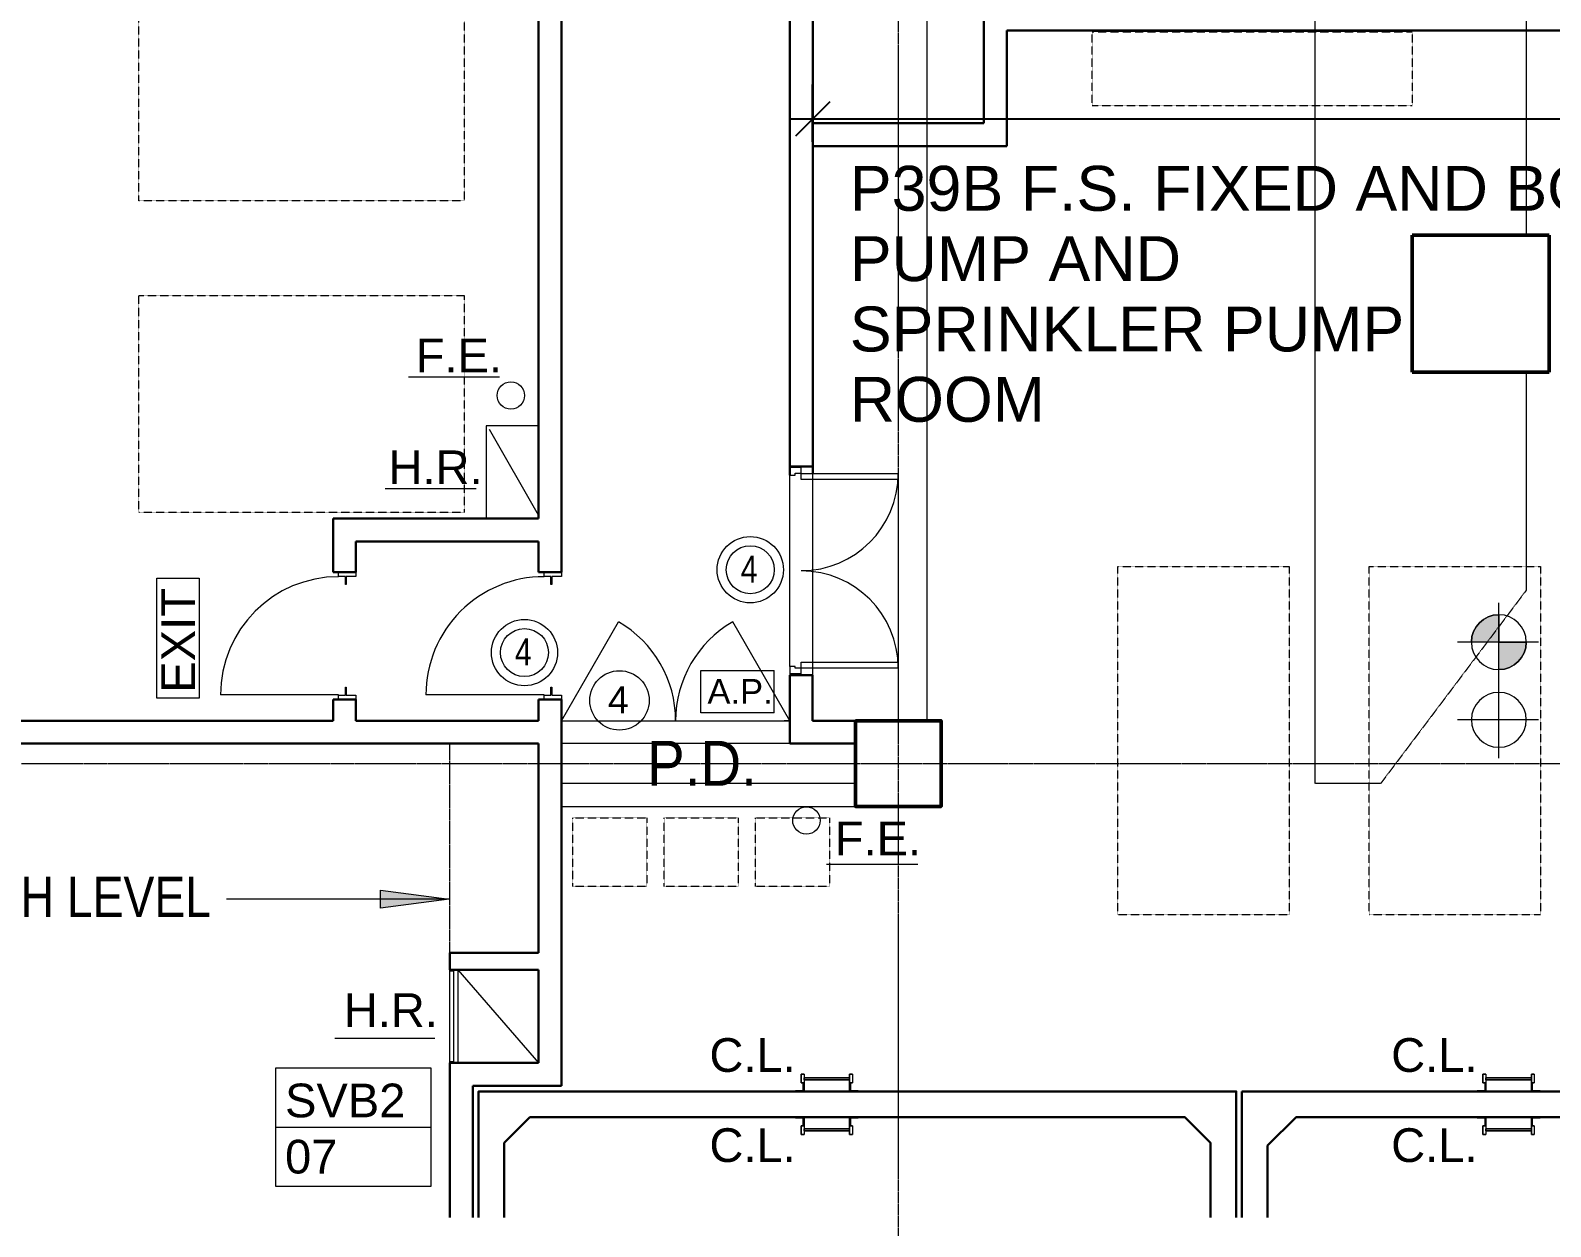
# Model space of a CAD drawing. Header units: millimetres. Extents: x -309924 to 219496, y -330797 to 211873.
# Drawn here: x 99251 to 112563, y 128954 to 139422 of the extents above; entities that cross this region are included whole.
import ezdxf

# ---------------------------------------------------------------- set-up
doc = ezdxf.new("R2010")
doc.units = ezdxf.units.MM
for name, pattern in [('Dash', [6, 3, -3]), ('Grid Line', [21, 12, -3, 3, -3]), ('IMPORT-Hidden_samll_', [3, 2, -1]), ('Overhead', [1.8, 1.2, -0.6])]:
    doc.linetypes.add(name, pattern=pattern)
for name, color, linetype, lineweight in [('0-1', 7, 'Continuous', 5), ('A-010-M_LINE', 90, 'Continuous', 5), ('A-200-M_WALL_INT', 2, 'Continuous', 9), ('A-325-M_DOOR', 7, 'Continuous', 13), ('A-325-M_DOOR__FRAME', 7, 'Continuous', 18), ('A-770-ME_FFE_SA', 91, 'Continuous', 5), ('A-ANNO-DIMS', 7, 'Continuous', 9), ('A-ANNO-NOTE', 7, 'Continuous', 5), ('A-ANNO-NOTE-1', 7, 'Continuous', 20), ('A-DETL-3', 102, 'Overhead', 5), ('A-DETL-6', 102, 'Dash', 5), ('A-DOOR', 7, 'Continuous', 5), ('A-DOOR-FRAM', 7, 'Continuous', 5), ('A-DOOR-OPNG', 7, 'Continuous', 18), ('A-GLAZ', 7, 'Continuous', 5), ('G-ANNO-DIMS', 7, 'Continuous', 5), ('G-ANNO-TEXT', 7, 'Continuous', 5), ('I-WALL', 7, 'Continuous', 9), ('I-WALL-4', 7, 'Continuous', 30), ('OAP280_C', 210, 'Continuous', 50), ('OAP502', 250, 'Continuous', 9), ('Q-SPCQ', 7, 'Continuous', 5), ('S-COLS-2', 7, 'Continuous', 35), ('S-GRID-1', 7, 'Grid Line', 5), ('UNDERLINE', 10, 'Continuous', 30)]:
    doc.layers.add(name, color=color, linetype=linetype, lineweight=lineweight)
doc.layers.add('as built dims 190807', color=10, linetype='Continuous')
doc.layers.add('E-EQMT', color=7, linetype='IMPORT-Hidden_samll_', lineweight=5, true_color=0x656565)
doc.styles.add('Arial Narrow_1', font='ARIALN.TTF', dxfattribs={"height": 294.984802})
doc.styles.add('Arial_1', font='arial.ttf', dxfattribs={"height": 393.413174})
doc.styles.add('Arial_10', font='arial.ttf', dxfattribs={"height": 295.05988})
doc.styles.add('Arial_11', font='arial.ttf', dxfattribs={"height": 354.071856})
doc.styles.add('Arial_2', font='arial.ttf', dxfattribs={"height": 1.475299})
doc.styles.add('Arial_3', font='arial.ttf', dxfattribs={"height": 1.081886})
doc.styles.add('Arial_5', font='arial.ttf', dxfattribs={"width": 0.9, "height": 393.413174})
doc.styles.add('Arial_6', font='arial.ttf', dxfattribs={"height": 1.18024})
doc.styles.add('Arial_7', font='arial.ttf', dxfattribs={"width": 0.8, "height": 1.967066})
doc.dimstyles.new('Diagonal_-_2_0mm_Arial', dxfattribs={"dimscale": 304.8, "dimtxt": 500, "dimasz": 0.984252, "dimexe": 0.984252, "dimexo": 0.984252, "dimgap": 0.656168, "dimtad": 1, "dimdec": 0, "dimrnd": 5, "dimzin": 0, "dimdsep": 46, "dimtxsty": 'Arial_11', "dimblk1": 'OBLIQUE', "dimblk2": 'OBLIQUE', "dimsah": 1, "dimcen": 0.09, "dimdle": 0.656168, "dimadec": 0, "dimazin": 0, "dimtfac": 1, "dimtdec": 4, "dimtix": 1, "dimtmove": 0, "dimatfit": 3, "dimfxl": 1, "dimtvp": 1, "dimtolj": 1, "dimtzin": 0, "dimarcsym": 2})

# ---------------------------------------------------------------- blocks, each defined once
blk = doc.blocks.new('ARC_ANN_EXIT - ARC_ANN_EXIT-878429-B2_F PLAN _2 OF 2_')
at = {"layer": 'A-ANNO-NOTE'}
for p, q in [((-2.124, 0), (-2.124, 1.862)), ((-2.124, 1.862), (3.134, 1.862)), ((3.134, 1.862), (3.134, 0)), ((3.134, 0), (-2.124, 0))]:
    blk.add_line(p, q, dxfattribs=at)
at = {"layer": 'A-ANNO-NOTE', "insert": (0.406, 1.662), "char_height": 1.4753, "width": 5.454, "attachment_point": 2, "line_spacing_factor": 0.938532, "style": 'Arial_2'}
blk.add_mtext('EXIT', dxfattribs=at)
blk = doc.blocks.new('ARC_ANN_FE_FIRE-EXTINGUISHER - 4-883778-B2_F PLAN _2 OF 2_')
at = {"layer": 'A-ANNO-NOTE'}
blk.add_circle((2.685, -0.821), 0.6, dxfattribs=at)
at = {"layer": 'A-ANNO-NOTE-1'}
blk.add_line((-1.804, 0), (2.187, 0), dxfattribs=at)
at = {"layer": 'A-ANNO-NOTE', "insert": (0.406, 1.662), "char_height": 1.4753, "width": 4.5, "attachment_point": 2, "line_spacing_factor": 0.938532, "style": 'Arial_2'}
blk.add_mtext('F.E.', dxfattribs=at)
blk = doc.blocks.new('Spot Elevations - Spot Elevation - Target Filled_FFL_SFL-5422820-B2_F PLAN _1 OF 2_')
at = {"layer": 'G-ANNO-DIMS'}
h = blk.add_hatch(color=256, dxfattribs=at)
edge = h.paths.add_edge_path(flags=0)
edge.add_arc((0, 5.494), 1.2, 0, 90, ccw=False)
edge.add_line((1.2, 5.494), (0, 5.494))
edge.add_line((0, 5.494), (0, 6.694))
h = blk.add_hatch(color=256, dxfattribs=at)
edge = h.paths.add_edge_path(flags=0)
edge.add_arc((0, 5.494), 1.2, 180, 270, ccw=False)
edge.add_line((-1.2, 5.494), (0, 5.494))
edge.add_line((0, 5.494), (0, 4.294))
for p, q in [((0, 3.814), (0, 7.211)), ((0, 6.694), (0, 5.494)), ((-1.738, 5.494), (1.804, 5.494)), ((0, 5.494), (-1.2, 5.494)), ((0, 4.294), (0, 5.494)), ((0, 5.494), (1.2, 5.494)), ((0, 0.418), (0, 3.814)), ((-1.738, 2.097), (1.804, 2.097))]:
    blk.add_line(p, q, dxfattribs=at)
for centre in [(0, 5.494), (0, 2.097)]:
    blk.add_circle(centre, 1.2, dxfattribs=at)
for start, end in [(360, 90), (180, 270)]:
    blk.add_arc((0, 5.494), 1.2, start, end, dxfattribs=at)
blk = doc.blocks.new('ARC_TFP_FS_HR_DISPLAY - ARC_TFP_FS_HR_750x400-38102943-B2_F PLAN _1 OF 2_')
at = {"layer": 'Q-SPCQ'}
for p, q in [((405, 0), (-405, 0)), ((-405, 0), (-405, -460)), ((405, -460), (405, 0)), ((-375, -460), (375, -30)), ((-405, -460), (405, -460))]:
    blk.add_line(p, q, dxfattribs=at)
blk = doc.blocks.new('ARC_ANN_HR_HOSE-REEL - ARC_ANN_HR_HOSE-REEL-881492-B2_F PLAN _1 OF 2_')
at = {"layer": 'A-ANNO-NOTE-1'}
blk.add_line((-1.804, 0), (2.187, 0), dxfattribs=at)
at = {"layer": 'A-ANNO-NOTE', "insert": (0.406, 1.662), "char_height": 1.4753, "width": 4.896, "attachment_point": 2, "line_spacing_factor": 0.938532, "style": 'Arial_3'}
blk.add_mtext('H.R.', dxfattribs=at)
blk = doc.blocks.new('_Oblique')
at = {"color": 0, "linetype": 'ByBlock', "lineweight": -2}
blk.add_line((-0.5, -0.5), (0.5, 0.5), dxfattribs=at)
blk = doc.blocks.new('*D311')
at = {"layer": 'A-ANNO-DIMS', "color": 0, "lineweight": -2, "transparency": 16777216}
for p, q in [((106101, 138448), (106101, 138948)), ((122633, 138448), (122633, 138948)), ((105901, 138648), (122833, 138648))]:
    blk.add_line(p, q, dxfattribs=at)
at = {"layer": 'Defpoints', "color": 0, "transparency": 16777216}
for p in [(122633, 138648), (106101, 138148), (122633, 138148)]:
    blk.add_point(p, dxfattribs=at)
at = {"layer": 'A-ANNO-DIMS', "color": 0, "lineweight": -2, "transparency": 16777216, "xscale": 299.9999999999999, "yscale": 299.9999999999999, "zscale": 299.9999999999999, "rotation": 180}
blk.add_blockref('_Oblique', (106101, 138648), dxfattribs=at)
at = {"layer": 'A-ANNO-DIMS', "color": 0, "lineweight": -2, "transparency": 16777216, "xscale": 299.9999999999999, "yscale": 299.9999999999999, "zscale": 299.9999999999999}
blk.add_blockref('_Oblique', (122633, 138648), dxfattribs=at)
at = {"layer": 'A-ANNO-DIMS', "color": 0, "transparency": 16777216, "insert": (114367, 139029), "char_height": 354.1, "attachment_point": 5, "style": 'Arial_11'}
blk.add_mtext('\\A1;16530', dxfattribs=at)
blk = doc.blocks.new('ARC_ANN_ACCESS PANEL - AP-910189-B2_F PLAN _2 OF 2_')
at = {"layer": 'A-ANNO-NOTE'}
for p, q in [((-1.593, -0.916), (-1.593, 0.946)), ((-1.593, 0.946), (1.606, 0.946)), ((1.606, -0.916), (1.606, 0.946)), ((1.606, -0.916), (-1.593, -0.916))]:
    blk.add_line(p, q, dxfattribs=at)
at = {"layer": 'A-ANNO-NOTE', "insert": (0.12, 0.57), "char_height": 1.0819, "width": 3.40549, "attachment_point": 2, "line_spacing_factor": 0.938532, "style": 'Arial_3'}
blk.add_mtext('A.P.', dxfattribs=at)
blk = doc.blocks.new('ARC_ANN_FIRE-RATING_four_ - none-909737-B2_F PLAN _2 OF 2_')
at = {"layer": 'A-ANNO-NOTE'}
blk.add_circle((0, 0), 1.3, dxfattribs=at)
at = {"layer": 'A-ANNO-NOTE', "insert": (-0.05, 0.62), "char_height": 1.18, "width": 1.0944, "attachment_point": 2, "line_spacing_factor": 0.938532, "style": 'Arial_6'}
blk.add_mtext('4', dxfattribs=at)
blk = doc.blocks.new('ARC_ACCESS PANEL_SINGLE - 1000w x 1750h-48122257-1985 - G')
at = {"layer": 'A-325-M_DOOR', "lineweight": 13}
blk.add_line((625, 75), (125, 941), dxfattribs=at)
at = {"layer": 'A-325-M_DOOR', "linetype": 'Dash'}
blk.add_line((619, 75), (575, 75), dxfattribs=at)
at = {"layer": 'A-325-M_DOOR'}
blk.add_arc((625, 75), 1000, 120, 180, dxfattribs=at)
blk = doc.blocks.new('ARC_ACCESS PANEL_SINGLE - 1000w x 1750h-48122224-1985 - G')
at = {"layer": 'A-325-M_DOOR', "lineweight": 13}
blk.add_line((625, -75), (125, -941), dxfattribs=at)
at = {"layer": 'A-325-M_DOOR', "linetype": 'Dash'}
blk.add_line((619, -75), (575, -75), dxfattribs=at)
at = {"layer": 'A-325-M_DOOR'}
blk.add_arc((625, -75), 1000, 180, 240, dxfattribs=at)
blk = doc.blocks.new('ARC_DOOR_METAL_M20-BH-I - 1600x2100-V31-1985 - G')
at = {"layer": 'A-325-M_DOOR', "lineweight": 13}
for p, q in [((-838, 100), (-913, 100)), ((-913, 0), (-853, 0)), ((-853, 0), (-853, 53)), ((-853, 53), (-838, 53)), ((-838, 53), (-838, 100)), ((913, 100), (838, 100)), ((838, 100), (838, 53)), ((838, 53), (853, 53)), ((853, 53), (853, 0)), ((853, 0), (913, 0))]:
    blk.add_line(p, q, dxfattribs=at)
at = {"layer": 'A-325-M_DOOR'}
for p, q in [((-850, 0), (-800, 0)), ((-850, 0), (-850, -848)), ((-800, 0), (-800, -848)), ((800, 0), (850, 0)), ((800, -848), (800, 0)), ((850, 0), (850, -848)), ((-850, -848), (-800, -848)), ((850, -848), (800, -848))]:
    blk.add_line(p, q, dxfattribs=at)
for centre, start, end in [((-850, 0), 270, 360), ((850, 0), 180, 270)]:
    blk.add_arc(centre, 849, start, end, dxfattribs=at)
at = {"layer": 'A-325-M_DOOR__FRAME'}
for p, q in [((-903, 0), (-903, 100)), ((903, 0), (903, 100))]:
    blk.add_line(p, q, dxfattribs=at)
blk = doc.blocks.new('ARC_ANN_FIRE-RATING_four-240240')
at = {"layer": 'A-ANNO-NOTE'}
for radius in [290, 210]:
    blk.add_circle((72082, 123802), radius, dxfattribs=at)
at = {"layer": 'A-ANNO-NOTE', "insert": (72072, 123926), "char_height": 236, "width": 218.88, "attachment_point": 2, "line_spacing_factor": 0.938532, "style": 'Arial_7'}
blk.add_mtext('4', dxfattribs=at)
blk = doc.blocks.new('ARC_ANN_SV - SVB2-674244-B2_F PLAN _2 OF 2_')
at = {"layer": 'A-ANNO-NOTE'}
for p, q in [((-3.5, -2.6), (-3.5, 2.6)), ((-3.5, 2.6), (3.3, 2.6)), ((3.3, 2.6), (3.3, -2.6)), ((-3.5, 0), (3.3, 0)), ((3.3, -2.6), (-3.5, -2.6))]:
    blk.add_line(p, q, dxfattribs=at)
blk = doc.blocks.new('ARC_DOOR_M40_SINGLE_METAL - 900x2100mm-37190375-B2_F PLAN _2 OF 2_')
at = {"layer": 'A-DOOR'}
blk.add_line((517, -52), (517, -1086), dxfattribs=at)
at = {"layer": 'A-DOOR-FRAM'}
for p, q in [((-557, 100), (-520, 100)), ((-520, 100), (-520, 15)), ((-520, 15), (-450, 15)), ((-520, 8), (-520, -52)), ((-450, 8), (-520, 8)), ((-450, 15), (-450, 8)), ((450, 15), (520, 15)), ((450, 8), (450, 15)), ((520, 8), (450, 8)), ((520, 100), (557, 100)), ((520, 15), (520, 100)), ((520, -52), (520, 8)), ((-520, -52), (-557, -52)), ((557, -52), (520, -52))]:
    blk.add_line(p, q, dxfattribs=at)
blk.add_arc((517, -52), 1034, 180, 270, dxfattribs=at)
blk = doc.blocks.new('ARC_DOOR_M40_SINGLE_METAL - 900x2100mm-33263902-B2_F PLAN _2 OF 2_')
at = {"layer": 'A-DOOR'}
blk.add_line((517, -52), (517, -1086), dxfattribs=at)
at = {"layer": 'A-DOOR-FRAM'}
for p, q in [((-557, 100), (-520, 100)), ((-520, 100), (-520, 15)), ((-520, 15), (-450, 15)), ((-520, 8), (-520, -52)), ((-450, 8), (-520, 8)), ((-450, 15), (-450, 8)), ((450, 15), (520, 15)), ((450, 8), (450, 15)), ((520, 8), (450, 8)), ((520, 100), (557, 100)), ((520, 15), (520, 100)), ((520, -52), (520, 8)), ((-520, -52), (-557, -52)), ((557, -52), (520, -52))]:
    blk.add_line(p, q, dxfattribs=at)
blk.add_arc((517, -52), 1034, 180, 270, dxfattribs=at)
blk = doc.blocks.new('B2 plinth')
at = {"layer": 'E-EQMT'}
for points in [[(100201, 139831), (103051, 139831), (103051, 137931), (100201, 137931)], [(108550, 139411), (111350, 139411), (111350, 138761), (108550, 138761)], [(100201, 137102), (103051, 137102), (103051, 135202), (100201, 135202)], [(108775, 134731), (110275, 134731), (110275, 131681), (108775, 131681)], [(110975, 134731), (112475, 134731), (112475, 131681), (110975, 131681)], [(104000, 132531), (104650, 132531), (104650, 131931), (104000, 131931)], [(104800, 132531), (105450, 132531), (105450, 131931), (104800, 131931)], [(105600, 132531), (106250, 132531), (106250, 131931), (105600, 131931)]]:
    blk.add_lwpolyline(points, close=True, dxfattribs=at)
blk = doc.blocks.new('ARC_LADDER - 2600H x 450W-44077584-1985 - G')
at = {"layer": 'A-770-ME_FFE_SA'}
for p, q in [((25.4, 76.2), (-50.8, 76.2)), ((-50.8, 76.2), (-50.8, 69.85)), ((-50.8, 69.85), (-50.8, 76.2)), ((-50.8, 76.2), (25.4, 76.2)), ((-50.8, 69.85), (19.05, 69.85)), ((19.05, 69.85), (-50.8, 69.85)), ((0, 0), (25.4, 0)), ((25.4, 0), (0, 0)), ((0, -76.2), (0, 0)), ((0, 0), (0, -76.2)), ((0, 0), (25.4, 0)), ((0, -76.2), (0, 0)), ((19.05, 69.85), (19.05, 0)), ((19.05, 0), (19.05, 69.85)), ((19.05, 4.4), (19.05, 0)), ((19.05, 0), (25.4, 0)), ((25.4, 0), (19.05, 0)), ((19.05, 0), (25.4, 0)), ((25.4, 0), (25.4, 76.2)), ((25.4, 76.2), (25.4, 0)), ((25.4, 0), (25.4, 4.4)), ((25.4, 0), (25.4, -76.2)), ((25.4, 0), (25.4, -76.2)), ((25.4, 0), (25.4, -76.2)), ((424.6, 76.2), (424.6, 0)), ((500.8, 76.2), (424.6, 76.2)), ((424.6, 76.2), (500.8, 76.2)), ((424.6, 0), (424.6, 76.2)), ((424.6, 4.4), (424.6, 0)), ((424.6, 0), (450, 0)), ((450, 0), (424.6, 0)), ((424.6, -76.2), (424.6, 0)), ((424.6, 0), (424.6, -76.2)), ((424.6, 0), (450, 0)), ((424.6, -76.2), (424.6, 0)), ((430.95, 0), (430.95, 69.85)), ((430.95, 69.85), (500.8, 69.85)), ((500.8, 69.85), (430.95, 69.85)), ((430.95, 69.85), (430.95, 0)), ((430.95, 0), (430.95, 4.4)), ((450, 0), (450, -76.2)), ((450, 0), (450, -76.2)), ((450, 0), (450, -76.2)), ((500.8, 69.85), (500.8, 76.2)), ((500.8, 76.2), (500.8, 69.85)), ((0, -76.2), (25.4, -76.2)), ((25.4, -76.2), (0, -76.2)), ((25.4, -76.2), (0, -76.2)), ((25.4, -25.4), (424.6, -25.4)), ((424.6, -25.4), (25.4, -25.4)), ((25.4, -44.45), (25.4, -25.4)), ((25.4, -25.4), (25.4, -44.45)), ((25.4, -25.4), (424.6, -25.4)), ((424.6, -25.4), (25.4, -25.4)), ((25.4, -44.45), (25.4, -25.4)), ((25.4, -25.4), (25.4, -44.45)), ((25.4, -25.4), (424.6, -25.4)), ((424.6, -25.4), (25.4, -25.4)), ((25.4, -44.45), (25.4, -25.4)), ((25.4, -25.4), (25.4, -44.45)), ((25.4, -25.4), (424.6, -25.4)), ((424.6, -25.4), (25.4, -25.4)), ((25.4, -44.45), (25.4, -25.4)), ((25.4, -25.4), (25.4, -44.45)), ((25.4, -25.4), (424.6, -25.4)), ((424.6, -25.4), (25.4, -25.4)), ((25.4, -44.45), (25.4, -25.4)), ((25.4, -25.4), (25.4, -44.45)), ((25.4, -25.4), (424.6, -25.4)), ((424.6, -25.4), (25.4, -25.4)), ((25.4, -44.45), (25.4, -25.4)), ((25.4, -25.4), (25.4, -44.45)), ((25.4, -25.4), (424.6, -25.4)), ((424.6, -25.4), (25.4, -25.4)), ((25.4, -44.45), (25.4, -25.4)), ((25.4, -25.4), (25.4, -44.45)), ((25.4, -25.4), (424.6, -25.4)), ((424.6, -25.4), (25.4, -25.4)), ((25.4, -44.45), (25.4, -25.4)), ((25.4, -25.4), (25.4, -44.45)), ((25.4, -25.4), (424.6, -25.4)), ((424.6, -25.4), (25.4, -25.4)), ((25.4, -44.45), (25.4, -25.4)), ((25.4, -25.4), (25.4, -44.45)), ((25.4, -44.45), (424.6, -44.45)), ((424.6, -44.45), (25.4, -44.45)), ((25.4, -44.45), (424.6, -44.45)), ((424.6, -44.45), (25.4, -44.45)), ((25.4, -44.45), (424.6, -44.45)), ((424.6, -44.45), (25.4, -44.45)), ((25.4, -44.45), (424.6, -44.45)), ((424.6, -44.45), (25.4, -44.45)), ((25.4, -44.45), (424.6, -44.45)), ((424.6, -44.45), (25.4, -44.45)), ((25.4, -44.45), (424.6, -44.45)), ((424.6, -44.45), (25.4, -44.45)), ((25.4, -44.45), (424.6, -44.45)), ((424.6, -44.45), (25.4, -44.45)), ((25.4, -44.45), (424.6, -44.45)), ((424.6, -44.45), (25.4, -44.45)), ((25.4, -44.45), (424.6, -44.45)), ((424.6, -44.45), (25.4, -44.45)), ((424.6, 0), (430.95, 0)), ((430.95, 0), (424.6, 0)), ((424.6, 0), (430.95, 0)), ((424.6, -25.4), (424.6, -44.45)), ((424.6, -25.4), (424.6, -44.45)), ((424.6, -25.4), (424.6, -44.45)), ((424.6, -25.4), (424.6, -44.45)), ((424.6, -25.4), (424.6, -44.45)), ((424.6, -25.4), (424.6, -44.45)), ((424.6, -25.4), (424.6, -44.45)), ((424.6, -25.4), (424.6, -44.45)), ((424.6, -25.4), (424.6, -44.45)), ((424.6, -25.4), (424.6, -44.45)), ((424.6, -25.4), (424.6, -44.45)), ((424.6, -25.4), (424.6, -44.45)), ((424.6, -25.4), (424.6, -44.45)), ((424.6, -25.4), (424.6, -44.45)), ((424.6, -25.4), (424.6, -44.45)), ((424.6, -25.4), (424.6, -44.45)), ((424.6, -25.4), (424.6, -44.45)), ((424.6, -25.4), (424.6, -44.45)), ((424.6, -76.2), (450, -76.2)), ((450, -76.2), (424.6, -76.2)), ((450, -76.2), (424.6, -76.2))]:
    blk.add_line(p, q, dxfattribs=at)
blk = doc.blocks.new('ARC_LADDER - 2600H x 450W-44077585-1985 - G')
at = {"layer": 'A-770-ME_FFE_SA'}
for p, q in [((0, 76.2), (25.4, 76.2)), ((25.4, 76.2), (0, 76.2)), ((0, 0), (0, 76.2)), ((0, 76.2), (0, 0)), ((0, 76.2), (25.4, 76.2)), ((25.4, 76.2), (0, 76.2)), ((0, 0), (0, 76.2)), ((0, 76.2), (0, 0)), ((25.4, 76.2), (25.4, 0)), ((25.4, 76.2), (25.4, 0)), ((25.4, 76.2), (25.4, 44.45)), ((25.4, 76.2), (25.4, 0)), ((25.4, 44.45), (424.6, 44.45)), ((424.6, 44.45), (25.4, 44.45)), ((25.4, 25.4), (25.4, 44.45)), ((25.4, 44.45), (25.4, 25.4)), ((25.4, 44.45), (424.6, 44.45)), ((424.6, 44.45), (25.4, 44.45)), ((25.4, 25.4), (25.4, 44.45)), ((25.4, 44.45), (25.4, 25.4)), ((25.4, 44.45), (424.6, 44.45)), ((424.6, 44.45), (25.4, 44.45)), ((25.4, 25.4), (25.4, 44.45)), ((25.4, 44.45), (25.4, 25.4)), ((25.4, 44.45), (424.6, 44.45)), ((424.6, 44.45), (25.4, 44.45)), ((25.4, 25.4), (25.4, 44.45)), ((25.4, 44.45), (25.4, 25.4)), ((25.4, 44.45), (424.6, 44.45)), ((424.6, 44.45), (25.4, 44.45)), ((25.4, 25.4), (25.4, 44.45)), ((25.4, 44.45), (25.4, 25.4)), ((25.4, 44.45), (424.6, 44.45)), ((424.6, 44.45), (25.4, 44.45)), ((25.4, 25.4), (25.4, 44.45)), ((25.4, 44.45), (25.4, 25.4)), ((25.4, 44.45), (424.6, 44.45)), ((424.6, 44.45), (25.4, 44.45)), ((25.4, 25.4), (25.4, 44.45)), ((25.4, 44.45), (25.4, 25.4)), ((25.4, 44.45), (424.6, 44.45)), ((424.6, 44.45), (25.4, 44.45)), ((25.4, 25.4), (25.4, 44.45)), ((25.4, 44.45), (25.4, 25.4)), ((25.4, 44.45), (424.6, 44.45)), ((424.6, 44.45), (25.4, 44.45)), ((25.4, 25.4), (25.4, 44.45)), ((25.4, 44.45), (25.4, 25.4)), ((25.4, 44.45), (25.4, 25.4)), ((25.4, 25.4), (424.6, 25.4)), ((424.6, 25.4), (25.4, 25.4)), ((25.4, 25.4), (424.6, 25.4)), ((424.6, 25.4), (25.4, 25.4)), ((25.4, 25.4), (424.6, 25.4)), ((424.6, 25.4), (25.4, 25.4)), ((25.4, 25.4), (424.6, 25.4)), ((424.6, 25.4), (25.4, 25.4)), ((25.4, 25.4), (424.6, 25.4)), ((424.6, 25.4), (25.4, 25.4)), ((25.4, 25.4), (424.6, 25.4)), ((424.6, 25.4), (25.4, 25.4)), ((25.4, 25.4), (424.6, 25.4)), ((424.6, 25.4), (25.4, 25.4)), ((25.4, 25.4), (424.6, 25.4)), ((424.6, 25.4), (25.4, 25.4)), ((25.4, 25.4), (424.6, 25.4)), ((424.6, 25.4), (25.4, 25.4)), ((25.4, 25.4), (25.4, 0)), ((424.6, 76.2), (450, 76.2)), ((450, 76.2), (424.6, 76.2)), ((424.6, 0), (424.6, 76.2)), ((424.6, 76.2), (424.6, 0)), ((424.6, 76.2), (450, 76.2)), ((450, 76.2), (424.6, 76.2)), ((424.6, 0), (424.6, 76.2)), ((424.6, 76.2), (424.6, 44.45)), ((424.6, 44.45), (424.6, 25.4)), ((424.6, 44.45), (424.6, 25.4)), ((424.6, 44.45), (424.6, 25.4)), ((424.6, 44.45), (424.6, 25.4)), ((424.6, 44.45), (424.6, 25.4)), ((424.6, 44.45), (424.6, 25.4)), ((424.6, 44.45), (424.6, 25.4)), ((424.6, 44.45), (424.6, 25.4)), ((424.6, 44.45), (424.6, 25.4)), ((424.6, 44.45), (424.6, 25.4)), ((424.6, 44.45), (424.6, 25.4)), ((424.6, 44.45), (424.6, 25.4)), ((424.6, 44.45), (424.6, 25.4)), ((424.6, 44.45), (424.6, 25.4)), ((424.6, 44.45), (424.6, 25.4)), ((424.6, 44.45), (424.6, 25.4)), ((424.6, 44.45), (424.6, 25.4)), ((424.6, 44.45), (424.6, 25.4)), ((424.6, 44.45), (424.6, 25.4)), ((424.6, 25.4), (424.6, 0)), ((430.95, 0), (424.6, 0)), ((424.6, 0), (424.6, -76.2)), ((424.6, -76.2), (424.6, 0)), ((424.6, 0), (430.95, 0)), ((430.95, 0), (424.6, 0)), ((424.6, 0), (424.6, -76.2)), ((424.6, -76.2), (424.6, 0)), ((424.6, 0), (430.95, 0)), ((430.95, -69.85), (430.95, 0)), ((430.95, 0), (430.95, -69.85)), ((430.95, -69.85), (430.95, 0)), ((430.95, 0), (430.95, -69.85)), ((450, 76.2), (450, 0)), ((450, 76.2), (450, 0)), ((450, 76.2), (450, 0)), ((450, 76.2), (450, 0)), ((19.05, -69.85), (-50.8, -69.85)), ((-50.8, -69.85), (-50.8, -76.2)), ((-50.8, -76.2), (-50.8, -69.85)), ((-50.8, -69.85), (19.05, -69.85)), ((19.05, -69.85), (-50.8, -69.85)), ((-50.8, -69.85), (-50.8, -76.2)), ((-50.8, -76.2), (-50.8, -69.85)), ((-50.8, -69.85), (19.05, -69.85)), ((-50.8, -76.2), (25.4, -76.2)), ((25.4, -76.2), (-50.8, -76.2)), ((0, 0), (25.4, 0)), ((25.4, 0), (0, 0)), ((0, 0), (19.05, 0)), ((25.4, 0), (0, 0)), ((25.4, 0), (19.05, 0)), ((19.05, 0), (19.05, -69.85)), ((19.05, -69.85), (19.05, 0)), ((19.05, 0), (25.4, 0)), ((25.4, 0), (19.05, 0)), ((19.05, 0), (19.05, -69.85)), ((19.05, -69.85), (19.05, 0)), ((19.05, 0), (25.4, 0)), ((19.05, 0), (25.4, 0)), ((25.4, -76.2), (25.4, 0)), ((25.4, 0), (25.4, -76.2)), ((25.4, -76.2), (25.4, 0)), ((25.4, 0), (25.4, -76.2)), ((424.6, 0), (450, 0)), ((450, 0), (424.6, 0)), ((424.6, 0), (430.95, 0)), ((450, 0), (424.6, 0)), ((424.6, -76.2), (500.8, -76.2)), ((500.8, -76.2), (424.6, -76.2)), ((430.95, 0), (450, 0)), ((500.8, -69.85), (430.95, -69.85)), ((430.95, -69.85), (500.8, -69.85)), ((500.8, -69.85), (430.95, -69.85)), ((430.95, -69.85), (500.8, -69.85)), ((500.8, -76.2), (500.8, -69.85)), ((500.8, -69.85), (500.8, -76.2)), ((500.8, -76.2), (500.8, -69.85)), ((500.8, -69.85), (500.8, -76.2))]:
    blk.add_line(p, q, dxfattribs=at)
blk = doc.blocks.new('ARC_LADDER - 2600H x 450W-V9-1985 - G')
at = {"layer": 'A-770-ME_FFE_SA'}
for p, q in [((0, 76.2), (25.4, 76.2)), ((25.4, 76.2), (0, 76.2)), ((0, 0), (0, 76.2)), ((0, 76.2), (0, 0)), ((0, 76.2), (25.4, 76.2)), ((25.4, 76.2), (0, 76.2)), ((0, 0), (0, 76.2)), ((0, 76.2), (0, 0)), ((25.4, 76.2), (25.4, 0)), ((25.4, 76.2), (25.4, 0)), ((25.4, 76.2), (25.4, 44.45)), ((25.4, 76.2), (25.4, 0)), ((25.4, 44.45), (424.6, 44.45)), ((424.6, 44.45), (25.4, 44.45)), ((25.4, 25.4), (25.4, 44.45)), ((25.4, 44.45), (25.4, 25.4)), ((25.4, 44.45), (424.6, 44.45)), ((424.6, 44.45), (25.4, 44.45)), ((25.4, 25.4), (25.4, 44.45)), ((25.4, 44.45), (25.4, 25.4)), ((25.4, 44.45), (424.6, 44.45)), ((424.6, 44.45), (25.4, 44.45)), ((25.4, 25.4), (25.4, 44.45)), ((25.4, 44.45), (25.4, 25.4)), ((25.4, 44.45), (424.6, 44.45)), ((424.6, 44.45), (25.4, 44.45)), ((25.4, 25.4), (25.4, 44.45)), ((25.4, 44.45), (25.4, 25.4)), ((25.4, 44.45), (424.6, 44.45)), ((424.6, 44.45), (25.4, 44.45)), ((25.4, 25.4), (25.4, 44.45)), ((25.4, 44.45), (25.4, 25.4)), ((25.4, 44.45), (424.6, 44.45)), ((424.6, 44.45), (25.4, 44.45)), ((25.4, 25.4), (25.4, 44.45)), ((25.4, 44.45), (25.4, 25.4)), ((25.4, 44.45), (424.6, 44.45)), ((424.6, 44.45), (25.4, 44.45)), ((25.4, 25.4), (25.4, 44.45)), ((25.4, 44.45), (25.4, 25.4)), ((25.4, 44.45), (424.6, 44.45)), ((424.6, 44.45), (25.4, 44.45)), ((25.4, 25.4), (25.4, 44.45)), ((25.4, 44.45), (25.4, 25.4)), ((25.4, 44.45), (424.6, 44.45)), ((424.6, 44.45), (25.4, 44.45)), ((25.4, 25.4), (25.4, 44.45)), ((25.4, 44.45), (25.4, 25.4)), ((25.4, 44.45), (25.4, 25.4)), ((25.4, 25.4), (424.6, 25.4)), ((424.6, 25.4), (25.4, 25.4)), ((25.4, 25.4), (424.6, 25.4)), ((424.6, 25.4), (25.4, 25.4)), ((25.4, 25.4), (424.6, 25.4)), ((424.6, 25.4), (25.4, 25.4)), ((25.4, 25.4), (424.6, 25.4)), ((424.6, 25.4), (25.4, 25.4)), ((25.4, 25.4), (424.6, 25.4)), ((424.6, 25.4), (25.4, 25.4)), ((25.4, 25.4), (424.6, 25.4)), ((424.6, 25.4), (25.4, 25.4)), ((25.4, 25.4), (424.6, 25.4)), ((424.6, 25.4), (25.4, 25.4)), ((25.4, 25.4), (424.6, 25.4)), ((424.6, 25.4), (25.4, 25.4)), ((25.4, 25.4), (424.6, 25.4)), ((424.6, 25.4), (25.4, 25.4)), ((25.4, 25.4), (25.4, 0)), ((424.6, 76.2), (450, 76.2)), ((450, 76.2), (424.6, 76.2)), ((424.6, 0), (424.6, 76.2)), ((424.6, 76.2), (424.6, 0)), ((424.6, 76.2), (450, 76.2)), ((450, 76.2), (424.6, 76.2)), ((424.6, 0), (424.6, 76.2)), ((424.6, 76.2), (424.6, 44.45)), ((424.6, 44.45), (424.6, 25.4)), ((424.6, 44.45), (424.6, 25.4)), ((424.6, 44.45), (424.6, 25.4)), ((424.6, 44.45), (424.6, 25.4)), ((424.6, 44.45), (424.6, 25.4)), ((424.6, 44.45), (424.6, 25.4)), ((424.6, 44.45), (424.6, 25.4)), ((424.6, 44.45), (424.6, 25.4)), ((424.6, 44.45), (424.6, 25.4)), ((424.6, 44.45), (424.6, 25.4)), ((424.6, 44.45), (424.6, 25.4)), ((424.6, 44.45), (424.6, 25.4)), ((424.6, 44.45), (424.6, 25.4)), ((424.6, 44.45), (424.6, 25.4)), ((424.6, 44.45), (424.6, 25.4)), ((424.6, 44.45), (424.6, 25.4)), ((424.6, 44.45), (424.6, 25.4)), ((424.6, 44.45), (424.6, 25.4)), ((424.6, 44.45), (424.6, 25.4)), ((424.6, 25.4), (424.6, 0)), ((430.95, 0), (424.6, 0)), ((424.6, 0), (424.6, -76.2)), ((424.6, -76.2), (424.6, 0)), ((424.6, 0), (430.95, 0)), ((430.95, 0), (424.6, 0)), ((424.6, 0), (424.6, -76.2)), ((424.6, -76.2), (424.6, 0)), ((424.6, 0), (430.95, 0)), ((430.95, -69.85), (430.95, 0)), ((430.95, 0), (430.95, -69.85)), ((430.95, -69.85), (430.95, 0)), ((430.95, 0), (430.95, -69.85)), ((450, 76.2), (450, 0)), ((450, 76.2), (450, 0)), ((450, 76.2), (450, 0)), ((450, 76.2), (450, 0)), ((19.05, -69.85), (-50.8, -69.85)), ((-50.8, -69.85), (-50.8, -76.2)), ((-50.8, -76.2), (-50.8, -69.85)), ((-50.8, -69.85), (19.05, -69.85)), ((19.05, -69.85), (-50.8, -69.85)), ((-50.8, -69.85), (-50.8, -76.2)), ((-50.8, -76.2), (-50.8, -69.85)), ((-50.8, -69.85), (19.05, -69.85)), ((-50.8, -76.2), (25.4, -76.2)), ((25.4, -76.2), (-50.8, -76.2)), ((0, 0), (25.4, 0)), ((25.4, 0), (0, 0)), ((0, 0), (19.05, 0)), ((25.4, 0), (0, 0)), ((25.4, 0), (19.05, 0)), ((19.05, 0), (19.05, -69.85)), ((19.05, -69.85), (19.05, 0)), ((19.05, 0), (25.4, 0)), ((25.4, 0), (19.05, 0)), ((19.05, 0), (19.05, -69.85)), ((19.05, -69.85), (19.05, 0)), ((19.05, 0), (25.4, 0)), ((19.05, 0), (25.4, 0)), ((25.4, -76.2), (25.4, 0)), ((25.4, 0), (25.4, -76.2)), ((25.4, -76.2), (25.4, 0)), ((25.4, 0), (25.4, -76.2)), ((424.6, 0), (450, 0)), ((450, 0), (424.6, 0)), ((424.6, 0), (430.95, 0)), ((450, 0), (424.6, 0)), ((424.6, -76.2), (500.8, -76.2)), ((500.8, -76.2), (424.6, -76.2)), ((430.95, 0), (450, 0)), ((500.8, -69.85), (430.95, -69.85)), ((430.95, -69.85), (500.8, -69.85)), ((500.8, -69.85), (430.95, -69.85)), ((430.95, -69.85), (500.8, -69.85)), ((500.8, -76.2), (500.8, -69.85)), ((500.8, -69.85), (500.8, -76.2)), ((500.8, -76.2), (500.8, -69.85)), ((500.8, -69.85), (500.8, -76.2))]:
    blk.add_line(p, q, dxfattribs=at)
blk = doc.blocks.new('ARC_LADDER - 2600H x 450W-V8-1985 - G')
at = {"layer": 'A-770-ME_FFE_SA'}
for p, q in [((25.4, 76.2), (-50.8, 76.2)), ((-50.8, 76.2), (-50.8, 69.85)), ((-50.8, 69.85), (-50.8, 76.2)), ((-50.8, 76.2), (25.4, 76.2)), ((-50.8, 69.85), (19.05, 69.85)), ((19.05, 69.85), (-50.8, 69.85)), ((0, 0), (25.4, 0)), ((25.4, 0), (0, 0)), ((0, -76.2), (0, 0)), ((0, 0), (0, -76.2)), ((0, 0), (25.4, 0)), ((0, -76.2), (0, 0)), ((19.05, 69.85), (19.05, 0)), ((19.05, 0), (19.05, 69.85)), ((19.05, 0), (25.4, 0)), ((25.4, 0), (19.05, 0)), ((25.4, 0), (25.4, 76.2)), ((25.4, 76.2), (25.4, 0.1)), ((25.4, 0.1), (25.4, 0)), ((25.4, 0), (25.4, -76.2)), ((25.4, 0), (25.4, -76.2)), ((25.4, 0), (25.4, -76.2)), ((424.6, 76.2), (424.6, 0)), ((500.8, 76.2), (424.6, 76.2)), ((424.6, 76.2), (500.8, 76.2)), ((424.6, 0.1), (424.6, 76.2)), ((424.6, 0), (424.6, 0.1)), ((424.6, 0), (450, 0)), ((450, 0), (424.6, 0)), ((424.6, -76.2), (424.6, 0)), ((424.6, 0), (424.6, -76.2)), ((424.6, 0), (450, 0)), ((424.6, -76.2), (424.6, 0)), ((430.95, 0), (430.95, 69.85)), ((430.95, 69.85), (500.8, 69.85)), ((500.8, 69.85), (430.95, 69.85)), ((430.95, 69.85), (430.95, 0)), ((450, 0), (450, -76.2)), ((450, 0), (450, -76.2)), ((450, 0), (450, -76.2)), ((500.8, 69.85), (500.8, 76.2)), ((500.8, 76.2), (500.8, 69.85)), ((0, -76.2), (25.4, -76.2)), ((25.4, -76.2), (0, -76.2)), ((25.4, -76.2), (0, -76.2)), ((25.4, -25.4), (424.6, -25.4)), ((424.6, -25.4), (25.4, -25.4)), ((25.4, -44.45), (25.4, -25.4)), ((25.4, -25.4), (25.4, -44.45)), ((25.4, -25.4), (424.6, -25.4)), ((424.6, -25.4), (25.4, -25.4)), ((25.4, -44.45), (25.4, -25.4)), ((25.4, -25.4), (25.4, -44.45)), ((25.4, -25.4), (424.6, -25.4)), ((424.6, -25.4), (25.4, -25.4)), ((25.4, -44.45), (25.4, -25.4)), ((25.4, -25.4), (25.4, -44.45)), ((25.4, -25.4), (424.6, -25.4)), ((424.6, -25.4), (25.4, -25.4)), ((25.4, -44.45), (25.4, -25.4)), ((25.4, -25.4), (25.4, -44.45)), ((25.4, -25.4), (424.6, -25.4)), ((424.6, -25.4), (25.4, -25.4)), ((25.4, -44.45), (25.4, -25.4)), ((25.4, -25.4), (25.4, -44.45)), ((25.4, -25.4), (424.6, -25.4)), ((424.6, -25.4), (25.4, -25.4)), ((25.4, -44.45), (25.4, -25.4)), ((25.4, -25.4), (25.4, -44.45)), ((25.4, -25.4), (424.6, -25.4)), ((424.6, -25.4), (25.4, -25.4)), ((25.4, -44.45), (25.4, -25.4)), ((25.4, -25.4), (25.4, -44.45)), ((25.4, -25.4), (424.6, -25.4)), ((424.6, -25.4), (25.4, -25.4)), ((25.4, -44.45), (25.4, -25.4)), ((25.4, -25.4), (25.4, -44.45)), ((25.4, -25.4), (424.6, -25.4)), ((424.6, -25.4), (25.4, -25.4)), ((25.4, -44.45), (25.4, -25.4)), ((25.4, -25.4), (25.4, -44.45)), ((25.4, -44.45), (424.6, -44.45)), ((424.6, -44.45), (25.4, -44.45)), ((25.4, -44.45), (424.6, -44.45)), ((424.6, -44.45), (25.4, -44.45)), ((25.4, -44.45), (424.6, -44.45)), ((424.6, -44.45), (25.4, -44.45)), ((25.4, -44.45), (424.6, -44.45)), ((424.6, -44.45), (25.4, -44.45)), ((25.4, -44.45), (424.6, -44.45)), ((424.6, -44.45), (25.4, -44.45)), ((25.4, -44.45), (424.6, -44.45)), ((424.6, -44.45), (25.4, -44.45)), ((25.4, -44.45), (424.6, -44.45)), ((424.6, -44.45), (25.4, -44.45)), ((25.4, -44.45), (424.6, -44.45)), ((424.6, -44.45), (25.4, -44.45)), ((25.4, -44.45), (424.6, -44.45)), ((424.6, -44.45), (25.4, -44.45)), ((424.6, 0), (430.95, 0)), ((430.95, 0), (424.6, 0)), ((424.6, -25.4), (424.6, -44.45)), ((424.6, -25.4), (424.6, -44.45)), ((424.6, -25.4), (424.6, -44.45)), ((424.6, -25.4), (424.6, -44.45)), ((424.6, -25.4), (424.6, -44.45)), ((424.6, -25.4), (424.6, -44.45)), ((424.6, -25.4), (424.6, -44.45)), ((424.6, -25.4), (424.6, -44.45)), ((424.6, -25.4), (424.6, -44.45)), ((424.6, -25.4), (424.6, -44.45)), ((424.6, -25.4), (424.6, -44.45)), ((424.6, -25.4), (424.6, -44.45)), ((424.6, -25.4), (424.6, -44.45)), ((424.6, -25.4), (424.6, -44.45)), ((424.6, -25.4), (424.6, -44.45)), ((424.6, -25.4), (424.6, -44.45)), ((424.6, -25.4), (424.6, -44.45)), ((424.6, -25.4), (424.6, -44.45)), ((424.6, -76.2), (450, -76.2)), ((450, -76.2), (424.6, -76.2)), ((450, -76.2), (424.6, -76.2))]:
    blk.add_line(p, q, dxfattribs=at)
blk = doc.blocks.new('ARC_ANN_LADDER - ARC_ANN_CL-5596703-M_ R_F PLAN')
at = {"layer": 'A-ANNO-NOTE', "insert": (0.406, -1.662), "char_height": 1.4753, "width": 4.5, "attachment_point": 2, "rotation": 180, "line_spacing_factor": 0.938532, "style": 'Arial_1'}
blk.add_mtext('C.L.', dxfattribs=at)

msp = doc.modelspace()

# ---------------------------------------------------------------- hatches: boundary and pattern name
at = {"layer": 'G-ANNO-TEXT'}
msp.add_hatch(color=256, dxfattribs=at).paths.add_polyline_path([(102917.7, 131820.7), (102317.7, 131741.7), (102317.7, 131899.7)], flags=0)

# ---------------------------------------------------------------- linework, layer by layer
at = {"layer": 'A-010-M_LINE', "linetype": 'Overhead'}
msp.add_line((106476.1, 132830.6), (103901.1, 132830.6), dxfattribs=at)
at = {"layer": 'A-200-M_WALL_INT'}
for p, q in [((105901.3, 133855.5), (105901.3, 135531.5)), ((106101.3, 135606.5), (106101.3, 133780.5)), ((103901.3, 133380.5), (105901.3, 133380.5)), ((105901.3, 133180.5), (103901.3, 133180.5)), ((106476.1, 132830.6), (103901.1, 132830.6)), ((103901.1, 132630.6), (106476.1, 132630.6))]:
    msp.add_line(p, q, dxfattribs=at)
at = {"layer": 'A-ANNO-NOTE'}
msp.add_circle((106046.6, 132508), 120, dxfattribs=at)
at = {"layer": 'A-ANNO-NOTE-1'}
msp.add_line((106222.9, 132125.2), (107021, 132125.2), dxfattribs=at)
at = {"layer": 'A-DETL-3'}
for p, q in [((107100.4, 142631.2), (107100.4, 133381.2)), ((110500.4, 132831.2), (110500.4, 142631.2)), ((112350.4, 142631.2), (112350.4, 137631.2)), ((112350.4, 136431.2), (112350.4, 134522.8)), ((112350.4, 134522.8), (111075, 132831.2)), ((111075, 132831.2), (110500.4, 132831.2))]:
    msp.add_line(p, q, dxfattribs=at)
at = {"layer": 'A-DETL-6'}
msp.add_line((102925.4, 129032.5), (102925.4, 133180.6), dxfattribs=at)
at = {"layer": 'A-DOOR-OPNG', "color": 7, "linetype": 'Overhead', "lineweight": 5}
msp.add_line((102925.4, 130386.6), (102925.4, 131201.2), dxfattribs=at)
at = {"layer": 'A-GLAZ'}
for p, q in [((102925.4, 130391.6), (102925.4, 131196.2)), ((102960.4, 130386.6), (102960.4, 131201.2)), ((102995.4, 131201.2), (102995.4, 130386.6))]:
    msp.add_line(p, q, dxfattribs=at)
at = {"layer": 'G-ANNO-TEXT'}
for p, q in [((102917.7, 131820.7), (100969.1, 131820.7)), ((102317.7, 131741.7), (102317.7, 131899.7)), ((102317.7, 131899.7), (102917.7, 131820.7)), ((102917.7, 131820.7), (102317.7, 131741.7))]:
    msp.add_line(p, q, dxfattribs=at)
at = {"layer": 'I-WALL', "lineweight": 30}
for p, q in [((103901.1, 134681.6), (103901.2, 148302.6)), ((103701.2, 148102.6), (103701.1, 135150.6)), ((105901.4, 139778.6), (105901.4, 135531.5)), ((106101.4, 135543.5), (106101.4, 139778.6)), ((107601.1, 139622.2), (107601.1, 138610.6)), ((107801.1, 139422.2), (122632.9, 139422.2)), ((107801.1, 138410.6), (107801.1, 139422.2)), ((107601.1, 138610.6), (106101.1, 138610.6)), ((106101.1, 138410.6), (107801.1, 138410.6)), ((105901.3, 135606.5), (106101.3, 135606.5)), ((103701.1, 135150.6), (101901.1, 135150.6)), ((101901.1, 135150.6), (101901.1, 134681.6)), ((102101.1, 134681.6), (102101.1, 134950.6)), ((102101.1, 134950.6), (103701.1, 134950.6)), ((103701.1, 134950.6), (103701.1, 134681.6)), ((101901.1, 134681.6), (102101.1, 134681.6)), ((103701.1, 134681.6), (103901.1, 134681.6)), ((106101.3, 133780.5), (105901.3, 133780.5)), ((105901.3, 133780.5), (105901.3, 133180.5)), ((106101.3, 133380.5), (106101.3, 133780.5)), ((101901.1, 133567.6), (101901.1, 133380.6)), ((102101.1, 133567.6), (101901.1, 133567.6)), ((102101.1, 133380.6), (102101.1, 133567.6)), ((103701.1, 133567.6), (103701.1, 133380.6)), ((103901.1, 133567.6), (103701.1, 133567.6)), ((103901.1, 130186.6), (103901.1, 133567.6)), ((101901.1, 133380.6), (97226.1, 133380.7)), ((103701.1, 133380.6), (102101.1, 133380.6)), ((106476.3, 133380.5), (106101.3, 133380.5)), ((97226.1, 133180.7), (103701.1, 133180.6)), ((103701.1, 133180.6), (103701.1, 131351.2)), ((105901.3, 133180.5), (106476.3, 133180.5)), ((102925.4, 130386.6), (102925.4, 129032.5)), ((103125.4, 130186.6), (103125.4, 129032.5))]:
    msp.add_line(p, q, dxfattribs=at)
at = {"layer": 'I-WALL-4'}
for p, q in [((103701.1, 131351.2), (102925.4, 131351.2)), ((102925.4, 131351.2), (102925.4, 131201.2)), ((102925.4, 131201.2), (103701.1, 131201.2)), ((102925.4, 131196.2), (102960.4, 131196.2)), ((103701.1, 131201.2), (103701.1, 130386.6)), ((102960.4, 130391.6), (102925.4, 130391.6)), ((103701.1, 130386.6), (102925.4, 130386.6)), ((103125.4, 130186.6), (103901.1, 130186.6))]:
    msp.add_line(p, q, dxfattribs=at)
for points in [[(103175.4, 129032.5), (103175.4, 130136.5), (109810.4, 130136.5), (109810.4, 129032.5)], [(109860.4, 130136.5), (115568.2, 130136.5), (114721, 129032.5)], [(109860.4, 129032.5), (109860.4, 130136.5)], [(103400.4, 129032.5), (103400.4, 129686.5), (103625.4, 129911.5), (109360.4, 129911.5), (109585.4, 129686.5), (109585.4, 129032.5)], [(110085.4, 129032.5), (110085.4, 129662.8), (110334.2, 129911.5), (114907.2, 129911.5), (114990.6, 129744.1), (114446.1, 129032.5)]]:
    msp.add_lwpolyline(points, dxfattribs=at)
at = {"layer": 'OAP280_C'}
for p, q in [((112551.3, 137630.9), (111351.3, 137630.9)), ((111351.3, 137630.9), (111351.3, 136430.9)), ((112551.3, 136430.9), (112551.3, 137630.9)), ((111351.3, 136430.9), (112551.3, 136430.9))]:
    msp.add_line(p, q, dxfattribs=at)
msp.add_lwpolyline([(106476.1, 133380.6), (107226.1, 133380.6), (107226.1, 132630.6), (106476.1, 132630.6)], close=True, dxfattribs=at)
at = {"layer": 'Q-SPCQ'}
for p, q in [((102995.4, 131201.2), (103700.4, 130386.6)), ((101917.7, 130602.1), (102793.7, 130602.1))]:
    msp.add_line(p, q, dxfattribs=at)
at = {"layer": 'S-COLS-2'}
for p, q in [((112551.1, 137630.6), (111351.1, 137630.6)), ((111351.1, 137630.6), (111351.1, 136430.6)), ((112551.1, 136430.6), (112551.1, 137630.6)), ((111351.1, 136430.6), (112551.1, 136430.6)), ((107226.1, 133380.6), (106476.1, 133380.6)), ((106476.1, 133380.6), (106476.1, 132630.6)), ((107226.1, 132630.6), (107226.1, 133380.6)), ((106476.1, 132630.6), (107226.1, 132630.6))]:
    msp.add_line(p, q, dxfattribs=at)
at = {"layer": 'S-GRID-1'}
for p, q in [((106851.1, 143788.6), (106851, 123917.3)), ((-10508.3, 133006.2), (128177.3, 133005.5))]:
    msp.add_line(p, q, dxfattribs=at)

# ---------------------------------------------------------------- block references
at = {"layer": '0-1'}
for name, p, rotation in [('ARC_TFP_FS_HR_DISPLAY - ARC_TFP_FS_HR_750x400-38102943-B2_F PLAN _1 OF 2_', (103241.1, 135555.6), 89.99970000089999), ('ARC_DOOR_M40_SINGLE_METAL - 900x2100mm-37190375-B2_F PLAN _2 OF 2_', (102001.1, 134124.6), 269.9996999999997), ('ARC_DOOR_M40_SINGLE_METAL - 900x2100mm-33263902-B2_F PLAN _2 OF 2_', (103801.1, 134124.6), 269.9996999999986)]:
    msp.add_blockref(name, p, dxfattribs=dict(at, rotation=rotation))
at = {"layer": 'A-325-M_DOOR'}
for name, p, rotation in [('ARC_DOOR_METAL_M20-BH-I - 1600x2100-V31-1985 - G', (106001.3, 134693.5), 89.99999999999874), ('ARC_ACCESS PANEL_SINGLE - 1000w x 1750h-48122224-1985 - G', (104526.3, 133305.5), 180)]:
    msp.add_blockref(name, p, dxfattribs=dict(at, rotation=rotation))
msp.add_blockref('ARC_ACCESS PANEL_SINGLE - 1000w x 1750h-48122257-1985 - G', (105276.3, 133305.5), dxfattribs=at)
at = {"layer": 'A-ANNO-NOTE', "xscale": 200, "yscale": 200, "zscale": 200}
for name, p in [('ARC_ANN_FE_FIRE-EXTINGUISHER - 4-883778-B2_F PLAN _2 OF 2_', (102921.9, 136391.9)), ('ARC_ANN_HR_HOSE-REEL - ARC_ANN_HR_HOSE-REEL-881492-B2_F PLAN _1 OF 2_', (102717.8, 135414)), ('ARC_ANN_FIRE-RATING_four_ - none-909737-B2_F PLAN _2 OF 2_', (104409.6, 133559)), ('ARC_ANN_ACCESS PANEL - AP-910189-B2_F PLAN _2 OF 2_', (105441.6, 133632.6)), ('ARC_ANN_SV - SVB2-674244-B2_F PLAN _2 OF 2_', (102099, 129823.7))]:
    msp.add_blockref(name, p, dxfattribs=at)
for name, p, rotation in [('ARC_ANN_EXIT - ARC_ANN_EXIT-878429-B2_F PLAN _2 OF 2_', (100729.7, 134003.1), 89.99999999999997), ('ARC_ANN_LADDER - ARC_ANN_CL-5596703-M_ R_F PLAN', (105656.6, 130270.8), 180), ('ARC_ANN_LADDER - ARC_ANN_CL-5596703-M_ R_F PLAN', (111626.4, 130270.8), 180), ('ARC_ANN_LADDER - ARC_ANN_CL-5596703-M_ R_F PLAN', (105656.6, 129482), 180), ('ARC_ANN_LADDER - ARC_ANN_CL-5596703-M_ R_F PLAN', (111626.4, 129482), 180)]:
    msp.add_blockref(name, p, dxfattribs=dict(at, rotation=rotation))
at = {"layer": 'as built dims 190807'}
msp.add_blockref('B2 plinth', (0, 0), dxfattribs=at)
at = {"layer": 'G-ANNO-DIMS', "extrusion": (0, 0, -1), "xscale": 199.9999999999998, "yscale": 199.9999999999998, "zscale": 199.9999999999998}
msp.add_blockref('Spot Elevations - Spot Elevation - Target Filled_FFL_SFL-5422820-B2_F PLAN _1 OF 2_', (-112110, 132969.8), dxfattribs=at)
at = {"layer": 'OAP502'}
for name, p in [('ARC_LADDER - 2600H x 450W-V9-1985 - G', (106000.4, 130212.7)), ('ARC_LADDER - 2600H x 450W-44077585-1985 - G', (111970.2, 130212.7)), ('ARC_LADDER - 2600H x 450W-V8-1985 - G', (106000.4, 129835.3)), ('ARC_LADDER - 2600H x 450W-44077584-1985 - G', (111970.2, 129835.3))]:
    msp.add_blockref(name, p, dxfattribs=at)
at = {"layer": 'UNDERLINE'}
for p in [(33472.9, 10900.5), (31495.6, 10175.5)]:
    msp.add_blockref('ARC_ANN_FIRE-RATING_four-240240', p, dxfattribs=at)

# ---------------------------------------------------------------- texts
at = {"layer": 'A-ANNO-NOTE', "char_height": 295.06, "line_spacing_factor": 0.938532}
for s, insert, width, attachment_point, style in [('F.E.', (106673, 132497.7), 900, 2, 'Arial_2'), ('H.R.', (102407.3, 130995.5), 979.2, 2, 'Arial_2'), ('SVB2', (101481.1, 130205.4), 1256.4, 1, 'Arial_10'), ('07', (101481.1, 129713.7), 547.2, 1, 'Arial_10')]:
    msp.add_mtext(s, dxfattribs=dict(at, insert=insert, width=width, attachment_point=attachment_point, style=style))
at = {"layer": 'G-ANNO-TEXT', "attachment_point": 1}
for s, insert, char_height, width, line_spacing_factor, style in [('P39B F.S. FIXED AND BOOSTER PUMP AND ^JSPRINKLER PUMP ^JROOM', (106426.2, 138237.1), 393.413, 8795.504, 0.938532, 'Arial_6'), ('\\pi248.43;P.D. ', (104402.5, 133205.1), 393.413, 1377.702, 0.938532, 'Arial_5'), ('SMOKE VENT OPENING AT HIGH LEVEL', (93059.5, 132016), 353.982, 7893.959, 0.968573, 'Arial Narrow_1')]:
    msp.add_mtext(s, dxfattribs=dict(at, insert=insert, char_height=char_height, width=width, line_spacing_factor=line_spacing_factor, style=style))

# ---------------------------------------------------------------- dimensions: what is measured, and where the dimension line sits
at = {"layer": 'A-ANNO-DIMS'}
dim = msp.add_linear_dim(base=(122632.8959, 138648.4676), p1=(106101.3518, 138148.4676), p2=(122632.8959, 138148.4163), dimstyle='Diagonal_-_2_0mm_Arial', override={"dimpost": '<>', "dimtmove": 1, "dimarcsym": 2}, dxfattribs=at)
dim.commit()
dim.dimension.update_dxf_attribs({"geometry": '*D311', "text_midpoint": (114367.1238, 139029.3679)})

doc.saveas('drawing.dxf')
